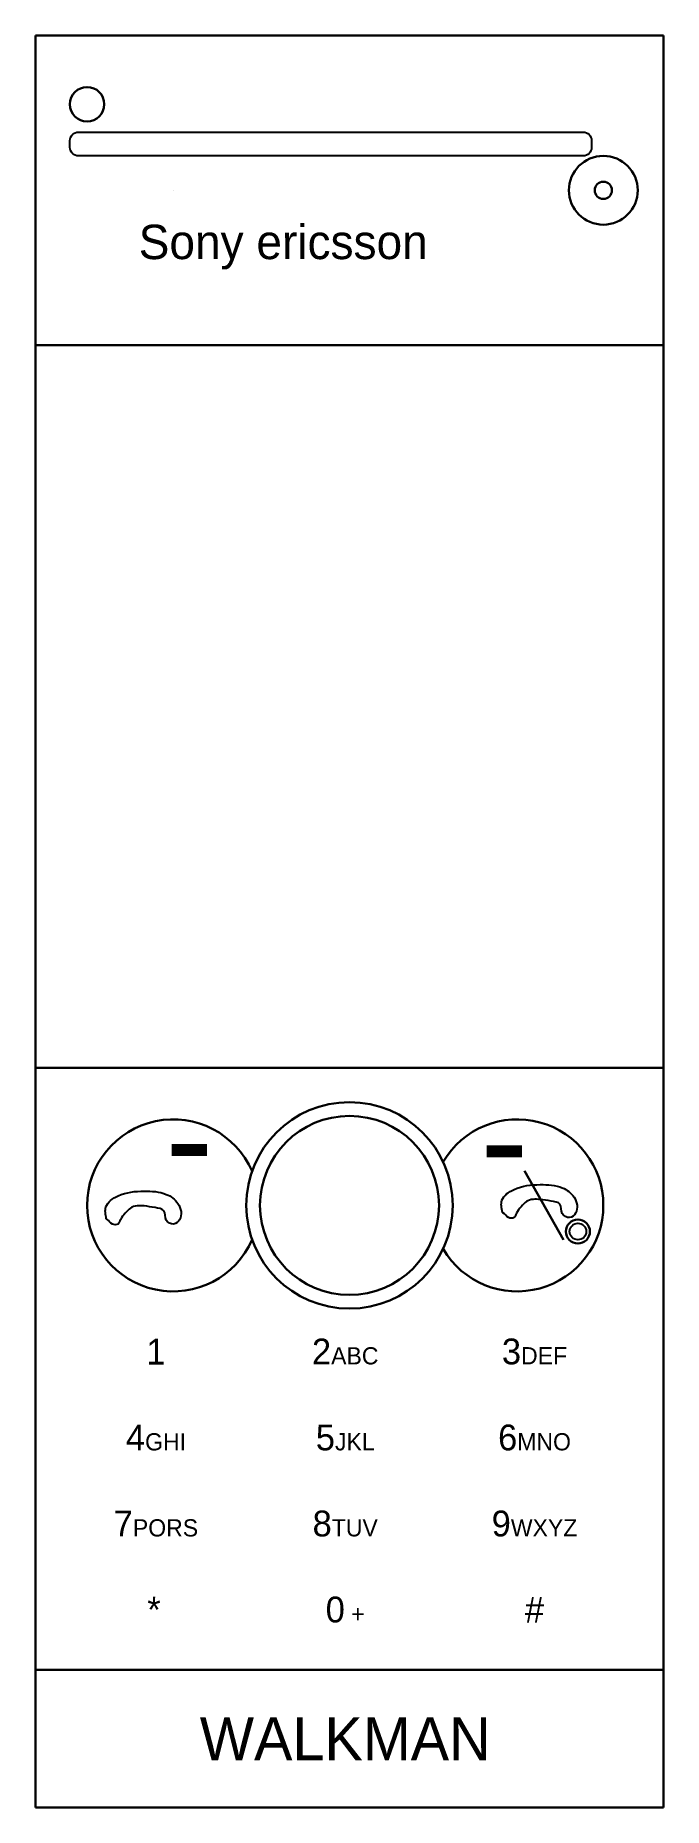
# Model space of a CAD drawing. Header units: inches. Extents: x 485 to 522, y 447 to 550.
import ezdxf

# ---------------------------------------------------------------- set-up
doc = ezdxf.new("R2010")
doc.units = ezdxf.units.IN
doc.header["$MEASUREMENT"] = 0
doc.layers.add('vidljivi bridovi', color=7, linetype='Continuous', lineweight=30)
doc.styles.get("Standard").update_dxf_attribs({"font": 'ARIAL.TTF'})

msp = doc.modelspace()

# ---------------------------------------------------------------- linework, layer by layer
msp.add_lwpolyline([(487.5000012257031, 544.3811251958879), (516.818393670833, 544.3811251958879, -0.414213562373095), (517.318393670833, 543.8811251958879), (517.318393670833, 543.4999992092294, -0.414213562373095), (516.818393670833, 542.9999992092294), (487.5000012257031, 542.9999992092294, -0.414213562373095), (487.0000012257031, 543.4999992092294), (487.0000012257031, 543.8811251958879, -0.4142135623730974)], format="xyb", close=True)
msp.add_circle((516.5224488137233, 480.48076934361), 0.480768529359474)
for points in [[(512.1315115479995, 481.5941120219642), (512.1081124762283, 482.2953849229114), (512.8100880554329, 482.9265303870792), (514.3310350621364, 483.2070396452477), (515.6179898828127, 483.0200334731354), (516.2965663902461, 482.4823910950237), (516.3901631667693, 481.5473604789361), (516.0391751324478, 481.2902271145188), (515.6179898828127, 481.5239848296592), (515.4775949627472, 482.0616274522451), (514.962812936589, 482.2486333798832), (514.3310350621364, 482.3421364659394), (513.5354627064087, 482.2252577306063), (513.2312733050679, 481.9213728231609), (512.9504829754984, 481.5473604789361), (512.8100880554329, 481.2902271145188), (512.482499582321, 481.2902271145188), (512.1549106197707, 481.5707363726873), (512.1314874404709, 481.5941318449229), (512.1314874404709, 481.5941504915022)], [(489.1186972584659, 481.2162105624599), (489.0952981866947, 481.9174834634071), (489.7972737658993, 482.5486289275749), (491.3182207726028, 482.8291381857434), (492.6051755932792, 482.6421320136311), (493.2837521007125, 482.1044896355194), (493.3773488772358, 481.1694590194318), (493.0263608429142, 480.9123256550145), (492.6051755932792, 481.1460833701549), (492.4647806732136, 481.6837259927408), (491.9499986470555, 481.8707319203789), (491.3182207726028, 481.9642350064351), (490.5226484168751, 481.847356271102), (490.2184590155344, 481.5434713636566), (489.9376686859649, 481.1694590194318), (489.7972737658993, 480.9123256550145), (489.4696852927875, 480.9123256550145), (489.1420963302372, 481.192834913183), (489.1186731509374, 481.2162303854186), (489.1186731509374, 481.2162490319979)]]:
    msp.add_spline(points, degree=3)
at = {"layer": 'vidljivi bridovi', "lineweight": 30}
for p, q in [((485, 550), (485, 447)), ((485, 550), (485, 532)), ((521.5, 550), (521.5, 550)), ((521.5, 550), (521.5, 447)), ((521.5, 550), (521.5, 532)), ((493, 541), (493, 541)), ((493, 541), (493, 541)), ((485, 447), (485, 490)), ((521.5, 490), (510, 490)), ((521.5, 447), (521.5, 490)), ((515.6896551724137, 480), (513.4137931034483, 484)), ((485, 447), (485, 455)), ((485, 455), (521.5, 455))]:
    msp.add_line(p, q, dxfattribs=at)
for points in [[(485, 550), (521.5, 550)], [(485, 447), (521.5, 447)]]:
    msp.add_lwpolyline(points, dxfattribs=at)
msp.add_lwpolyline([(485, 532), (485, 490.0000000000001), (521.5, 490.0000000000001), (521.5, 532)], close=True, dxfattribs=at)
for centre, radius in [((488, 546), 1), ((518, 541), 2), ((518, 541), 0.5), ((503.25, 482), 6.000000000000017), ((503.25, 482), 5.202000000000001), ((516.5224488137233, 480.48076934361), 0.7)]:
    msp.add_circle(centre, radius, dxfattribs=at)
for centre, start, end in [((493, 482), 23.41034170224659, 336.5896582977534), ((513, 482), 210.4378165617277, 149.5621834382724)]:
    msp.add_arc(centre, 5, start, end, dxfattribs=at)

# ---------------------------------------------------------------- texts
for s, width, insert, char_height, attachment_point in [('\\pi2;{\\Ftxt|c238;Sony ericsson}', 28, (489, 539), 2, 1), ('-', 3.009600730659258, (493.9459234039052, 485.9025688497465), 6, 5), ('-', 3.009600730659258, (512.2521539091248, 485.8254956856387), 6, 5), ('{\\Ftxt|c238;1}', 8, (492, 473.5), 1.5, 5), ('{\\Ftxt|c238;2\\H0.66667x;ABC}', 8, (503, 473.5), 1.5, 5), ('{\\Ftxt|c238;3\\H0.66667x;DEF}', 8, (514, 473.5), 1.5, 5), ('{\\Ftxt|c238;4\\H0.66667x;GHI}', 8, (492, 468.5), 1.5, 5), ('{\\Ftxt|c238;5\\H0.66667x;JKL}', 8, (503, 468.5), 1.5, 5), ('{\\Ftxt|c238;6\\H0.66667x;MNO}', 8, (514, 468.5), 1.5, 5), ('{\\Ftxt|c238;7\\H0.66667x;PORS}', 8, (492, 463.5), 1.5, 5), ('{\\Ftxt|c238;8\\H0.66667x;TUV}', 8, (503, 463.5), 1.5, 5), ('{\\Ftxt|c238;9\\H0.66667x;WXYZ}', 8, (514, 463.5), 1.5, 5), ('\\pi3.5;{\\Ftxt|c238;*}', 8, (488, 458.5), 1.5, 4), ('{\\Ftxt|c238;0\\H0.66667x; +}', 8, (503, 458.5), 1.5, 5), ('{\\Ftxt|c238;# }', 8, (514, 458.5), 1.5, 5), ('{\\Ftxt|c238;WALKMAN}', 30, (503, 451), 2.5, 5)]:
    msp.add_mtext_dynamic_manual_height_columns(s, width=width, gutter_width=1, heights=[0], dxfattribs=dict(at, insert=insert, char_height=char_height, attachment_point=attachment_point))

doc.saveas('drawing.dxf')
